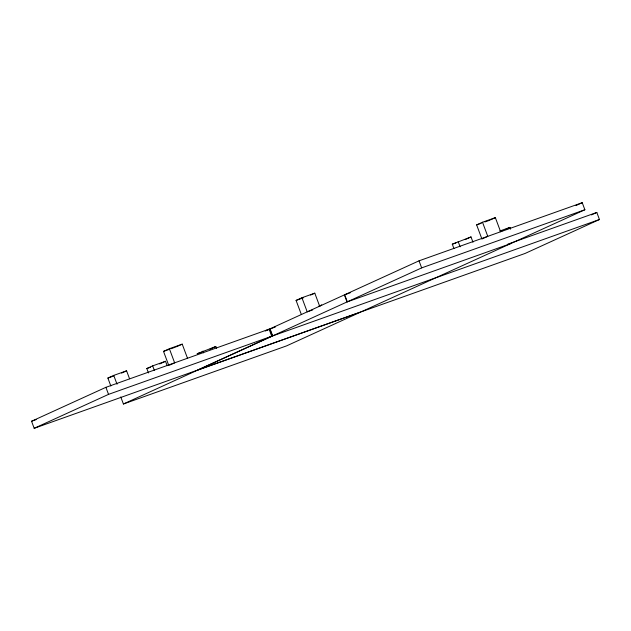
<?xml version="1.0" encoding="UTF-8"?>
<svg xmlns="http://www.w3.org/2000/svg" width="631" height="631" viewBox="0 0 631 631"><rect width="100%" height="100%" fill="white"/><g stroke="black" fill="none" stroke-linecap="round" stroke-linejoin="round"><path stroke-width="0.95" d="M168.792 365.499L163.516 351.388L169.368 348.714L182.225 344.14L187.502 358.25M110.843 386.006L107.877 378.064L113.73 375.398L126.586 370.815L129.552 378.758M176.372 346.813L182.225 344.14M121.57 373.11L126.586 370.815M148.459 372.953L146.81 368.536L152.663 365.87L165.511 361.287L167.16 365.704M301.358 314.53L296.081 300.419L301.933 297.745L314.79 293.17L319.736 306.398M31.55 421.248L105.898 387.324L269.106 329.185L271.74 336.244L197.4 370.168L34.184 428.307L31.55 421.248L36.188 419.599M159.659 363.961L165.511 361.287M310.602 295.071L314.79 293.17M482.502 222.23L487.779 236.341L481.918 239.015L476.642 224.896L482.502 222.23L495.351 217.648L500.628 231.766M169.629 365.12L174.645 362.833L169.368 348.714M216.457 348.28L215.802 346.514L197.093 353.762L201.683 352.13M490.334 219.943L495.351 217.648M34.184 428.307L108.532 394.375L271.74 336.244M209.949 349.188L215.802 346.514M453.941 248.598L452.293 244.189L471.002 236.933L472.982 242.225M266.416 330.407L269.106 329.185M319.215 306.209L321.723 305.057L318.97 306.043M465.15 239.606L471.002 236.933M265.272 330.999L275.605 326.842M350.244 292.776L344.384 294.89L270.036 328.822L272.679 335.881L347.026 301.949L510.526 243.676L584.874 209.752L582.232 202.693L419.023 260.832L344.676 294.756L347.318 301.815L421.658 267.891L584.874 209.752M505.747 229.313L509.927 227.412L510.589 229.171M123.408 403.998L197.748 370.074L360.964 311.935L286.616 345.867L123.408 403.998L120.766 396.946M435.887 277.743L272.387 336.007L198.039 369.94L361.255 311.801L510.234 243.811M575.961 205.556L582.232 202.693M591.436 214.903L596.816 212.45L599.45 219.509L525.102 253.441L361.894 311.572M476.642 224.896L481.232 223.264M484.908 221.954L489.498 220.322M452.293 244.189L455.968 242.88M296.081 300.419L303.424 297.8M499.831 231.009L509.927 227.412M163.516 351.388L169.029 349.424M170.859 348.769L175.45 347.137M500.407 231.388L503.159 230.41M107.877 378.064L113.383 376.108M146.81 368.536L150.478 367.234M312.724 309.892L307.21 311.856L301.933 297.745M507.86 244.134L596.816 212.45M436.242 277.648L599.45 219.509M458.145 241.515L460.125 246.808M419.023 260.832L421.658 267.891M344.384 294.89L347.026 301.949M269.745 328.956L272.387 336.007M202.945 351.088L203.608 352.855M152.663 365.87L154.311 370.279M113.73 375.398L117.027 384.216M105.898 387.324L108.532 394.375"/></g></svg>
